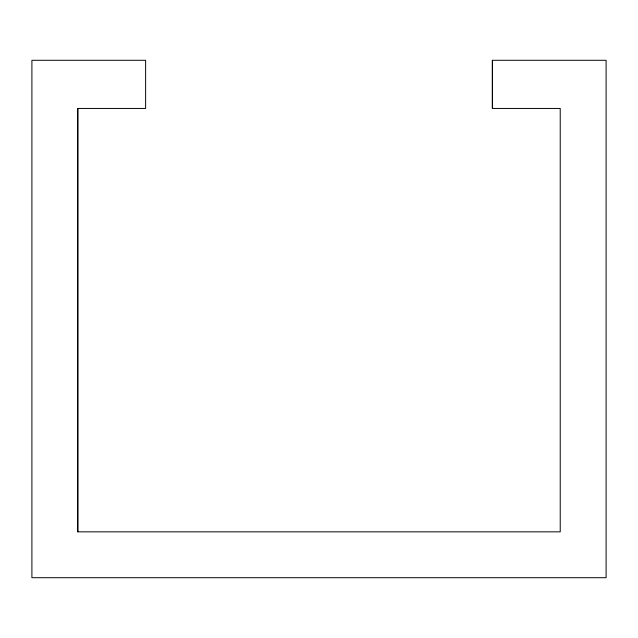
<?xml version="1.0" encoding="UTF-8"?>
<svg xmlns="http://www.w3.org/2000/svg" width="638" height="638" viewBox="0 0 638 638"><rect width="100%" height="100%" fill="white"/><g stroke="black" fill="none" stroke-linecap="round" stroke-linejoin="round"><path stroke-width="0.96" d="M77.772 531.845L77.772 108.452L145.616 108.452L145.616 60.291L31.9 60.291L31.9 577.709L606.1 577.709L606.1 60.291L492.384 60.291L492.384 108.452L560.228 108.452L560.228 531.845L77.772 531.845L77.772 108.452M492.384 60.291L492.384 108.452"/></g></svg>
